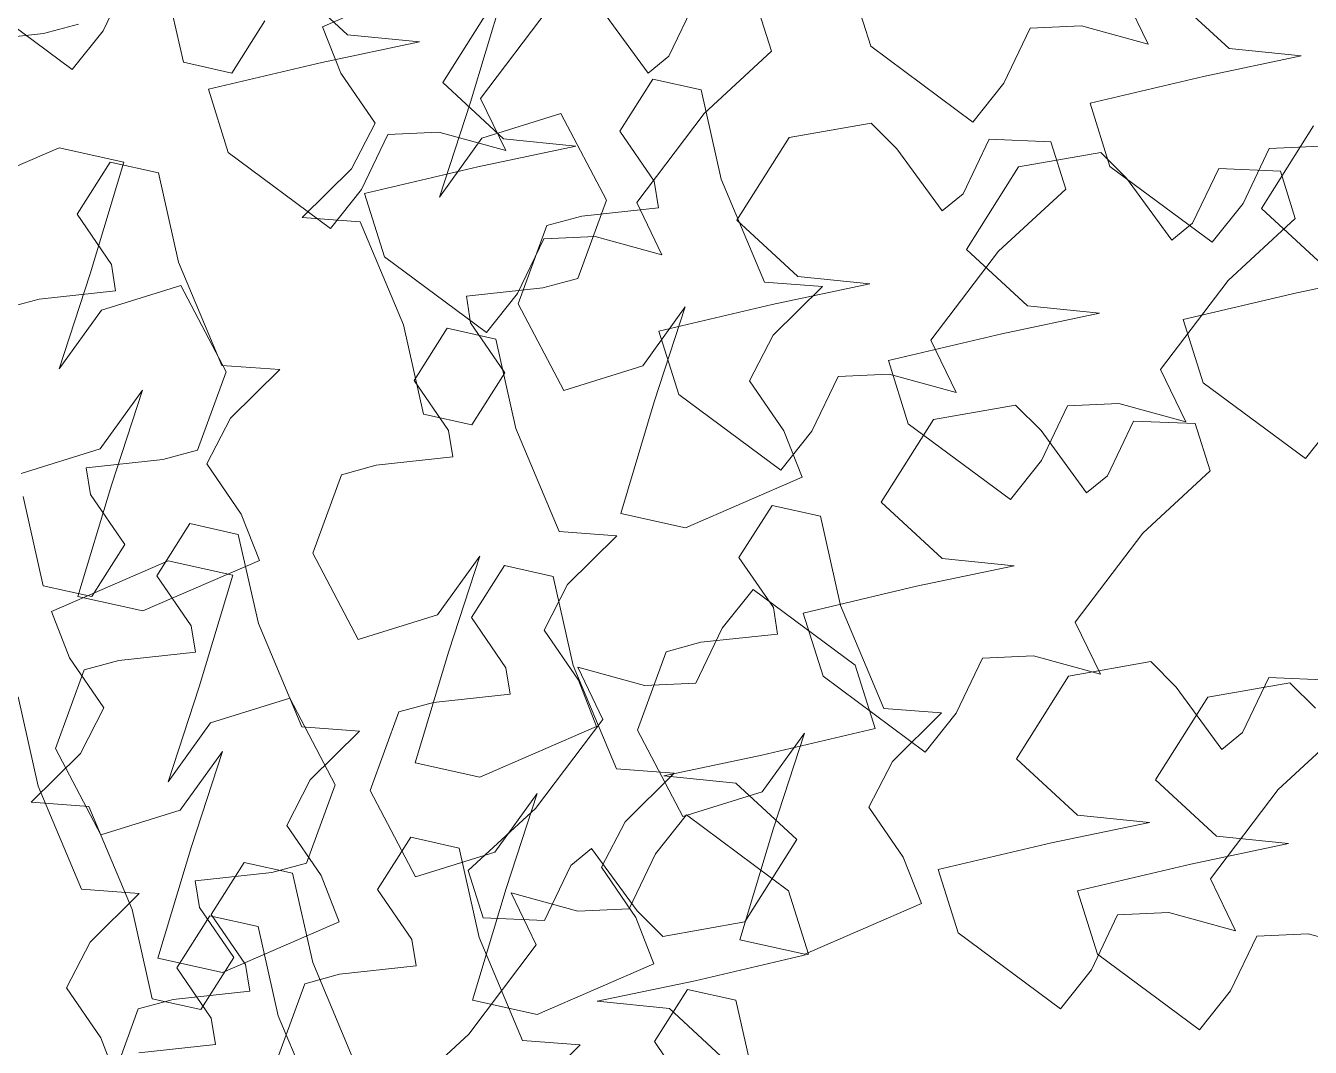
# Model space of a CAD drawing. Header units: metres. Extents: x 8 to 2416, y -346 to 476.
# Drawn here: x 215.2368 to 215.5284, y -223.9745 to -223.7427 of the extents above; entities that cross this region are included whole.
import ezdxf

# ---------------------------------------------------------------- set-up
doc = ezdxf.new("R2010")
doc.units = ezdxf.units.M
doc.layers.add('ARBOLES', color=86, linetype='Continuous', lineweight=0)
doc.layers.add('REVESTIMIENTO EXTERIOR', color=7, linetype='Continuous', lineweight=5, true_color=0xffdebd)

# ---------------------------------------------------------------- blocks, each defined once
blk = doc.blocks.new('TREES')
at = {"layer": 'ARBOLES', "color": 252, "true_color": 0x8da178}
for p, q in [((-0.09904747089135157, 0.08650191143310404), (-0.09394456433303544, 0.08260670354570576)), ((-0.1002102136818911, 0.08235492994912086), (-0.1025279802581059, 0.08619203820770394)), ((-0.1235430420485863, 0.0849183722637396), (-0.121552250959115, 0.08019181032072903)), ((-0.1291591443235119, 0.07908608111998688), (-0.1306467684343256, 0.0826180175169619)), ((-0.1110339314402445, 0.07832249025514787), (-0.1094132703320376, 0.0827310867779627)), ((-0.1094132703320376, 0.0827310867779627), (-0.1054819508103714, 0.08328323909253293)), ((-0.1054819508103714, 0.08328323909253293), (-0.1002102136818911, 0.08235492994912086)), ((-0.08834585171781173, 0.08256784808672124), (-0.09572337035782147, 0.08027555208244963)), ((-0.09394456433303544, 0.08260670354570576), (-0.08834585171781173, 0.08256784808672124)), ((-0.1354082304213931, 0.08237103706399979), (-0.1370288915295999, 0.07796244054118501)), ((-0.1508316877594049, 0.08103917971138941), (-0.1542492014677328, 0.07430606589622307)), ((-0.1385058768057325, 0.07650804098359948), (-0.1424587735746594, 0.08096819474415573)), ((-0.121552250959115, 0.08019181032072903), (-0.1131397129517742, 0.07510188510746424)), ((-0.09572337035782147, 0.08027555208244963), (-0.104258006949976, 0.07739897425535858)), ((-0.1338809824879839, 0.07382016042099382), (-0.1291591443235119, 0.07908608111998688)), ((-0.1370288915295999, 0.07796244054118501), (-0.1385058768057325, 0.07650804098359948)), ((-0.1131397129517742, 0.07510188510746424), (-0.1110339314402445, 0.07832249025514787)), ((-0.104258006949976, 0.07739897425535858), (-0.1022672158605047, 0.072672412312348)), ((-0.08688151155005491, 0.07726918016198195), (-0.09029902525838274, 0.07053606634681561)), ((-0.09012823523342728, 0.07521168876958167), (-0.08619691571176102, 0.0757638410841519)), ((-0.09174889634163413, 0.07080309224676684), (-0.09012823523342728, 0.07521168876958167)), ((-0.1542492014677328, 0.07430606589622307), (-0.1491462949094166, 0.0704108580088248)), ((-0.1384446757358767, 0.06647679466244194), (-0.1338809824879839, 0.07382016042099382)), ((-0.1209616428329646, 0.07428014572450026), (-0.1271820435208299, 0.07257213154304804)), ((-0.1188091293360843, 0.07250114657581436), (-0.1209616428329646, 0.07428014572450026)), ((-0.111758586182818, 0.07390398889565841), (-0.1133792472910248, 0.06949539237284363)), ((-0.1069971241957506, 0.07415096934862053), (-0.111758586182818, 0.07390398889565841)), ((-0.1055095000849368, 0.07061903295164551), (-0.1069971241957506, 0.07415096934862053)), ((-0.1271820435208299, 0.07257213154304804), (-0.1305995572291577, 0.0658390177278817)), ((-0.1022672158605047, 0.072672412312348), (-0.09385467785316381, 0.06758248709908321)), ((-0.1148562325671575, 0.0680409928152581), (-0.1188091293360843, 0.07250114657581436)), ((-0.1102313382494089, 0.06535311225265245), (-0.1055095000849368, 0.07061903295164551)), ((-0.09385467785316381, 0.06758248709908321), (-0.09174889634163413, 0.07080309224676684)), ((-0.09029902525838274, 0.07053606634681561), (-0.0851961187000666, 0.06664085845941733)), ((-0.1435475822941929, 0.07037200254984027), (-0.1509251009342027, 0.06807970654556866)), ((-0.1491462949094166, 0.0704108580088248), (-0.1435475822941929, 0.07037200254984027)), ((-0.1133792472910248, 0.06949539237284363), (-0.1148562325671575, 0.0680409928152581)), ((-0.1509251009342027, 0.06807970654556866), (-0.1594597375263572, 0.06520312871847761)), ((-0.07959740608484289, 0.06660200300043281), (-0.08697492472485263, 0.0643097069961612)), ((-0.1361269091596619, 0.06263968640385886), (-0.1384446757358767, 0.06647679466244194)), ((-0.1305995572291577, 0.0658390177278817), (-0.1254966506708416, 0.06194380984048342)), ((-0.1594597375263572, 0.06520312871847761), (-0.1574689464368859, 0.06047656677546703)), ((-0.1147950314973017, 0.05800974649410057), (-0.1102313382494089, 0.06535311225265245)), ((-0.08697492472485263, 0.0643097069961612), (-0.09550956131700716, 0.06143312916907015)), ((-0.1469506269180153, 0.05860724670988587), (-0.1453299658098085, 0.06301584323270071)), ((-0.1453299658098085, 0.06301584323270071), (-0.1413986462881422, 0.06356799554727094)), ((-0.1413986462881422, 0.06356799554727094), (-0.1361269091596619, 0.06263968640385886)), ((-0.1198979380556179, 0.0619049543814989), (-0.1272754566956276, 0.05961265837722729)), ((-0.1254966506708416, 0.06194380984048342), (-0.1198979380556179, 0.0619049543814989)), ((-0.09550956131700716, 0.06143312916907015), (-0.09351877022753585, 0.05670656722605957)), ((-0.1574689464368859, 0.06047656677546703), (-0.149056408429545, 0.05538664156220224)), ((-0.1272754566956276, 0.05961265837722729), (-0.1358100932877822, 0.05673608055013624)), ((-0.149056408429545, 0.05538664156220224), (-0.1469506269180153, 0.05860724670988587)), ((-0.1124772649210869, 0.05417263823551749), (-0.1147950314973017, 0.05800974649410057)), ((-0.1358100932877822, 0.05673608055013624), (-0.1338193021983108, 0.05200951860712566)), ((-0.09351877022753585, 0.05670656722605957), (-0.08510623222019498, 0.05161664201279478)), ((-0.1216803215712334, 0.05454879506435933), (-0.1177490020495672, 0.05510094737892957)), ((-0.1177490020495672, 0.05510094737892957), (-0.1124772649210869, 0.05417263823551749)), ((-0.08510623222019498, 0.05161664201279478), (-0.0830004507086653, 0.05483724716047841)), ((-0.1233009826794403, 0.0501401985415445), (-0.1216803215712334, 0.05454879506435933)), ((-0.1078101333539522, 0.05363785310971181), (-0.1140305340418175, 0.05192983892825959)), ((-0.1056576198570719, 0.05185885396102591), (-0.1078101333539522, 0.05363785310971181)), ((-0.09860707670380559, 0.05326169628086996), (-0.1002277378120124, 0.04885309975805519)), ((-0.09384561471673813, 0.05350867673383208), (-0.09860707670380559, 0.05326169628086996)), ((-0.09235799060592437, 0.04997674033685706), (-0.09384561471673813, 0.05350867673383208)), ((0.1389289382883618, 0.05272671148783681), (0.1303146647466411, 0.04798620246980992)), ((-0.1338193021983108, 0.05200951860712566), (-0.12540676419097, 0.04691959339386087)), ((-0.1140305340418175, 0.05192983892825959), (-0.1174480477501453, 0.04519672511309325)), ((-0.101704723088145, 0.04739870020046966), (-0.1056576198570719, 0.05185885396102591)), ((0.142241527726452, 0.04325800515902184), (0.1440176565483054, 0.05208750617344141)), ((0.1176561231635095, 0.0509664798954953), (0.1198556251809159, 0.04424428774300698)), ((-0.12540676419097, 0.04691959339386087), (-0.1233009826794403, 0.0501401985415445)), ((-0.09707982877039645, 0.044710819637864), (-0.09235799060592437, 0.04997674033685706)), ((-0.1002277378120124, 0.04885309975805519), (-0.101704723088145, 0.04739870020046966)), ((0.1236581838806539, 0.04376663981576651), (0.1258250235276843, 0.04801367708220186)), ((0.1303146647466411, 0.04798620246980992), (0.1320508998643293, 0.04455223961216381)), ((0.1088695902722577, 0.04544755157589708), (0.1114865054767707, 0.04642218337184131)), ((-0.1174480477501453, 0.04519672511309325), (-0.1123451411918291, 0.04130151722569497)), ((-0.1016435220182892, 0.03736745387931212), (-0.09707982877039645, 0.044710819637864)), ((0.1030305354263679, 0.04425431943574712), (0.1088695902722577, 0.04544755157589708)), ((0.1198556251809159, 0.04424428774300698), (0.1236581838806539, 0.04376663981576651)), ((0.1320508998643293, 0.04455223961216381), (0.1350585258940192, 0.04094440766012386)), ((0.1405379549791399, 0.03572273859774433), (0.142241527726452, 0.04325800515902184)), ((0.1492957633639745, 0.04302358099046508), (0.1433709611013081, 0.04055193822152423)), ((0.1534180541203167, 0.03669737039368845), (0.1492957633639745, 0.04302358099046508)), ((-0.1067464285766054, 0.04126266176671045), (-0.1141239472166152, 0.03897036576243884)), ((-0.1123451411918291, 0.04130151722569497), (-0.1067464285766054, 0.04126266176671045)), ((0.1350585258940192, 0.04094440766012386), (0.1335710440643623, 0.03726370892668202)), ((0.1433709611013081, 0.04055193822152423), (0.1405379549791399, 0.03572273859774433)), ((-0.1141239472166152, 0.03897036576243884), (-0.1226585838087697, 0.03609378793534779)), ((-0.09932575544207445, 0.03353034562072904), (-0.1016435220182892, 0.03736745387931212)), ((0.1108954575567826, 0.03676086640154835), (0.1022811840150619, 0.03202035738352146)), ((0.1159841758167262, 0.03612166108715295), (0.1108954575567826, 0.03676086640154835)), ((0.1335710440643623, 0.03726370892668202), (0.130131236199362, 0.0331624052230505)), ((-0.1226585838087697, 0.03609378793534779), (-0.1206677927192984, 0.03136722599233721)), ((0.1142080469948727, 0.02729216007273338), (0.1159841758167262, 0.03612166108715295)), ((0.1517870374475457, 0.03045633828555283), (0.1534180541203167, 0.03669737039368845)), ((-0.09554308211475632, 0.0348702597244101), (-0.1017634828026216, 0.03316224554295788)), ((-0.09339056861787604, 0.0330912605757242), (-0.09554308211475632, 0.0348702597244101)), ((-0.1101494732004278, 0.02949790592675605), (-0.108528812092221, 0.03390650244957089)), ((-0.108528812092221, 0.03390650244957089), (-0.1045974925705547, 0.03445865476414112)), ((-0.1045974925705547, 0.03445865476414112), (-0.09932575544207445, 0.03353034562072904)), ((-0.08634002546460973, 0.03449410289556826), (-0.08796068657281653, 0.03008550637275348)), ((-0.08157856347754228, 0.03474108334853038), (-0.08634002546460973, 0.03449410289556826)), ((-0.1017634828026216, 0.03316224554295788), (-0.1051809965109494, 0.02642913172779154)), ((-0.08943767184894919, 0.02863110681516795), (-0.09339056861787604, 0.0330912605757242)), ((0.130131236199362, 0.0331624052230505), (0.1346131527164733, 0.03325109582880348)), ((0.1346131527164733, 0.03325109582880348), (0.1386908473887137, 0.02562713866177291)), ((-0.1206677927192984, 0.03136722599233721), (-0.1122552547119575, 0.02627730077907242)), ((-0.08481277753120059, 0.02594322625256229), (-0.08009093936672851, 0.03120914695155536)), ((-0.08796068657281653, 0.03008550637275348), (-0.08943767184894919, 0.02863110681516795)), ((0.1491701222430327, 0.0294817064896086), (0.1517870374475457, 0.03045633828555283)), ((-0.1122552547119575, 0.02627730077907242), (-0.1101494732004278, 0.02949790592675605)), ((0.1433310673971429, 0.02828847434945864), (0.1491701222430327, 0.0294817064896086)), ((0.1438521217231984, 0.02628216780051942), (0.1433310673971429, 0.02828847434945864)), ((0.1125044742475607, 0.01975689351145588), (0.1142080469948727, 0.02729216007273338)), ((0.1212622826323953, 0.02705773590417662), (0.1153374803697289, 0.02458609313523577)), ((0.1253845733887374, 0.02073152530739999), (0.1212622826323953, 0.02705773590417662)), ((-0.1051809965109494, 0.02642913172779154), (-0.1000780899526333, 0.02253392384039327)), ((-0.08937647077909339, 0.01859986049401041), (-0.08481277753120059, 0.02594322625256229)), ((0.1468597477528884, 0.02267433584847947), (0.1438521217231984, 0.02628216780051942)), ((0.1386908473887137, 0.02562713866177291), (0.14089034940612, 0.01890494650928459)), ((0.1153374803697289, 0.02458609313523577), (0.1125044742475607, 0.01975689351145588)), ((-0.09447937733740958, 0.02249506838140874), (-0.1018568959774193, 0.02020277237713713)), ((-0.1000780899526333, 0.02253392384039327), (-0.09447937733740958, 0.02249506838140874)), ((0.1446929081058581, 0.01842729858204412), (0.1468597477528884, 0.02267433584847947)), ((-0.1018568959774193, 0.02020277237713713), (-0.1103915325695738, 0.01732619455004608)), ((0.1237535567159665, 0.01449049319926438), (0.1253845733887374, 0.02073152530739999)), ((0.14089034940612, 0.01890494650928459), (0.1446929081058581, 0.01842729858204412)), ((-0.08705870420287859, 0.01476275223542733), (-0.08937647077909339, 0.01859986049401041)), ((-0.05436310242757236, 0.01796208355945023), (-0.04926019586925623, 0.01406687567205195)), ((-0.1103915325695738, 0.01732619455004608), (-0.1084007414801025, 0.0125996326070355)), ((-0.06809925210305906, 0.01260501177094114), (-0.0664785909948522, 0.01701360829375598)), ((-0.03855857669571633, 0.01013281232566909), (-0.03399488344782353, 0.01747617808422097)), ((-0.09788242196123198, 0.01073031254145435), (-0.09626176085302512, 0.01513890906426918)), ((-0.09626176085302512, 0.01513890906426918), (-0.09233044133135887, 0.01569106137883941)), ((-0.09233044133135887, 0.01569106137883941), (-0.08705870420287859, 0.01476275223542733)), ((-0.07861757162192962, 0.0144743318365223), (-0.07020503361458874, 0.009384406623257513)), ((-0.04366148325403252, 0.01402802021306743), (-0.05103900189404226, 0.01173572420879582)), ((-0.04926019586925623, 0.01406687567205195), (-0.04366148325403252, 0.01402802021306743)), ((0.1211366415114535, 0.01351586140332015), (0.1237535567159665, 0.01449049319926438)), ((0.1152975866655637, 0.01232262926317018), (0.1211366415114535, 0.01351586140332015)), ((-0.1638898060572453, 0.01285889075693661), (-0.1660566457042757, 0.008611853490501253)), ((-0.1600872473575073, 0.01238124282969613), (-0.1638898060572453, 0.01285889075693661)), ((-0.157887745340101, 0.005659050677207816), (-0.1600872473575073, 0.01238124282969613)), ((-0.1084007414801025, 0.0125996326070355), (-0.09998820347276166, 0.007509707393770715)), ((-0.07020503361458874, 0.009384406623257513), (-0.06809925210305906, 0.01260501177094114)), ((-0.02543363681986416, 0.01285889075693661), (-0.02760047646689451, 0.008611853490501253)), ((-0.0216310781201261, 0.01238124282969613), (-0.02543363681986416, 0.01285889075693661)), ((-0.01943157610271978, 0.005659050677207816), (-0.0216310781201261, 0.01238124282969613)), ((0.1158186409916192, 0.01031632271423097), (0.1152975866655637, 0.01232262926317018)), ((-0.05103900189404226, 0.01173572420879582), (-0.05957363848619679, 0.008859146381704763)), ((-0.09998820347276166, 0.007509707393770715), (-0.09788242196123198, 0.01073031254145435)), ((-0.03624081011950153, 0.006295704067086016), (-0.03855857669571633, 0.01013281232566909)), ((0.009592084305185378, 0.01045796756021422), (0.003371683617320098, 0.008749953378761999)), ((0.01174459780206566, 0.00867896841152832), (0.009592084305185378, 0.01045796756021422)), ((0.01879514095533197, 0.01008181073137238), (0.01717447984712517, 0.005673214208557598)), ((0.02355660294239942, 0.0103287911843345), (0.01879514095533197, 0.01008181073137238)), ((0.02504422705321319, 0.006796854787359474), (0.02355660294239942, 0.0103287911843345)), ((0.1188262670213092, 0.006708490762191016), (0.1158186409916192, 0.01031632271423097)), ((0.1106573666571344, 0.009661293575484453), (0.1128568686745408, 0.002939101422996138)), ((-0.1660566457042757, 0.008611853490501253), (-0.1630490196745857, 0.005004021538461301)), ((-0.05957363848619679, 0.008859146381704763), (-0.05758284739672548, 0.004132584438694187)), ((-0.02760047646689451, 0.008611853490501253), (-0.02459285043720455, 0.005004021538461301)), ((0.003371683617320098, 0.008749953378761999), (-4.583009100772584e-05, 0.002016839563595663)), ((0.01569749457099251, 0.004218814650972069), (0.01174459780206566, 0.00867896841152832)), ((-0.04544386676964807, 0.006671860895927861), (-0.04151254724798181, 0.007224013210498093)), ((-0.04151254724798181, 0.007224013210498093), (-0.03624081011950153, 0.006295704067086016)), ((0.1675258950825224, 0.007810636858921582), (0.1654201135709928, 0.004590031711237896)), ((0.1759384330898633, 0.002720711645656737), (0.1675258950825224, 0.007810636858921582)), ((-0.1288383414662516, 0.006287142908515952), (-0.1310051811132819, 0.002040105642080597)), ((-0.1250357827665135, 0.005809494981275476), (-0.1288383414662516, 0.006287142908515952)), ((-0.04706452787785492, 0.002263264373113028), (-0.04544386676964807, 0.006671860895927861)), ((0.02032238888874111, 0.001530934088366409), (0.02504422705321319, 0.006796854787359474)), ((0.1166594273742788, 0.002461453495755661), (0.1188262670213092, 0.006708490762191016)), ((-0.1630490196745857, 0.005004021538461301), (-0.1625279653485302, 0.002997714989522088)), ((-0.1538100506678606, -0.001964906489822754), (-0.157887745340101, 0.005659050677207816)), ((-0.1228362807491072, -0.0009126971712128396), (-0.1250357827665135, 0.005809494981275476)), ((-0.02459285043720455, 0.005004021538461301), (-0.02407179611114901, 0.002997714989522088)), ((-0.01535388143047944, -0.001964906489822754), (-0.01943157610271978, 0.005659050677207816)), ((0.01717447984712517, 0.005673214208557598), (0.01569749457099251, 0.004218814650972069)), ((0.1222780505561618, 0.005776826388931761), (0.1136637770144411, 0.001036317370904871)), ((0.1273667688161054, 0.005137621074536358), (0.1222780505561618, 0.005776826388931761)), ((0.125590639994252, -0.003691879939883208), (0.1273667688161054, 0.005137621074536358)), ((-0.05758284739672548, 0.004132584438694187), (-0.0491703093893846, -0.0009573407745706031)), ((0.1654201135709928, 0.004590031711237896), (0.163799452462786, 0.0001814351884230625)), ((-0.1625279653485302, 0.002997714989522088), (-0.16836702019442, 0.001804482849372124)), ((-0.02407179611114901, 0.002997714989522088), (-0.02991085095703883, 0.001804482849372124)), ((-0.1310051811132819, 0.002040105642080597), (-0.127997555083592, -0.001567726309959355)), ((-0.06661862703045579, 0.002537744449542384), (-0.06878546667748614, -0.001709292816892971)), ((-0.06281606833071773, 0.002060096522301907), (-0.06661862703045579, 0.002537744449542384)), ((-0.06061656631331142, -0.004662095630186408), (-0.06281606833071773, 0.002060096522301907)), ((-0.0491703093893846, -0.0009573407745706031), (-0.04706452787785492, 0.002263264373113028)), ((-4.583009100772584e-05, 0.002016839563595663), (0.005057076467308408, -0.001878368323802615)), ((0.1128568686745408, 0.002939101422996138), (0.1166594273742788, 0.002461453495755661)), ((0.1779292241793346, -0.002005850297353895), (0.1759384330898633, 0.002720711645656737)), ((-0.16836702019442, 0.001804482849372124), (-0.170983935398933, 0.0008298510534278936)), ((-0.02991085095703883, 0.001804482849372124), (-0.03252776616155184, 0.0008298510534278936)), ((0.01575869564084831, -0.005812431670185469), (0.02032238888874111, 0.001530934088366409)), ((0.1136637770144411, 0.001036317370904871), (0.1154000121321292, -0.002397645486741234)), ((-0.170983935398933, 0.0008298510534278936), (-0.172614952071704, -0.005411181054707725)), ((-0.03252776616155184, 0.0008298510534278936), (-0.03415878283432278, -0.005411181054707725)), ((0.1545963958126393, 0.0005575920172649074), (0.1569141623888542, -0.00327951624131817)), ((0.1598681329411196, -0.0003707171261471687), (0.1545963958126393, 0.0005575920172649074)), ((0.163799452462786, 0.0001814351884230625), (0.1598681329411196, -0.0003707171261471687)), ((-0.06878546667748614, -0.001709292816892971), (-0.06577784064779618, -0.005317124768932924)), ((-0.01087196491336806, -0.001876215884069776), (-0.01535388143047944, -0.001964906489822754)), ((-0.01431177277836843, -0.005977519587701291), (-0.01087196491336806, -0.001876215884069776)), ((0.01065578908253212, -0.001917223782787136), (0.00327827044252238, -0.004209519787058746)), ((0.005057076467308408, -0.001878368323802615), (0.01065578908253212, -0.001917223782787136)), ((0.1154000121321292, -0.002397645486741234), (0.1184076381618192, -0.006005477438781187)), ((0.1693945875871801, -0.004882428124444838), (0.1779292241793346, -0.002005850297353895)), ((0.1238870672469399, -0.01122714650116072), (0.125590639994252, -0.003691879939883208)), ((0.1326448756317745, -0.003926304108439971), (0.1267200733691081, -0.006397946877380822)), ((0.1367671663881166, -0.0102525147052166), (0.1326448756317745, -0.003926304108439971)), ((0.1569141623888542, -0.00327951624131817), (0.1523504691409615, -0.01062288199987005)), ((-0.05653887164107108, -0.01228605279721698), (-0.06061656631331142, -0.004662095630186408)), ((-0.0241116898153142, -0.0092657488825435), (-0.02127868369314601, -0.004436549258763606)), ((-0.02127868369314601, -0.004436549258763606), (-0.02298225644045809, -0.01197181582004112)), ((0.00327827044252238, -0.004209519787058746), (-0.005256366149632152, -0.0070860976141498)), ((0.1620170689471703, -0.007174724128716448), (0.1693945875871801, -0.004882428124444838)), ((-0.06577784064779618, -0.005317124768932924), (-0.06525678632174065, -0.007323431317872137)), ((-0.03415878283432278, -0.005411181054707725), (-0.03003649207798065, -0.01173739165148435)), ((0.01807646221706311, -0.009649539928768547), (0.01575869564084831, -0.005812431670185469)), ((-0.01579925460802534, -0.009658218321143136), (-0.01431177277836843, -0.005977519587701291)), ((0.1184076381618192, -0.006005477438781187), (0.1169201563321623, -0.009686176172223032)), ((0.1267200733691081, -0.006397946877380822), (0.1238870672469399, -0.01122714650116072)), ((-0.06525678632174065, -0.007323431317872137), (-0.07109584116763046, -0.0085166634580221)), ((-0.03945037718565375, -0.007804002948285732), (-0.0416172168326841, -0.01205104021472109)), ((-0.03564781848591569, -0.008281650875526209), (-0.03945037718565375, -0.007804002948285732)), ((-0.005256366149632152, -0.0070860976141498), (-0.003265575060160841, -0.01181265955716038)), ((0.167615781562394, -0.007213579587701024), (0.1620170689471703, -0.007174724128716448)), ((0.1727186881207102, -0.0111087874750993), (0.167615781562394, -0.007213579587701024)), ((-0.07109584116763046, -0.0085166634580221), (-0.07371275637214347, -0.009491295253966331)), ((-0.03344831646850938, -0.01500384302801452), (-0.03564781848591569, -0.008281650875526209)), ((0.00887340556691657, -0.009273383099926702), (0.01280472508858282, -0.00872123078535647)), ((0.01280472508858282, -0.00872123078535647), (0.01807646221706311, -0.009649539928768547)), ((-0.03003649207798065, -0.01173739165148435), (-0.0241116898153142, -0.0092657488825435)), ((-0.01279162857833538, -0.01326605027318309), (-0.01579925460802534, -0.009658218321143136)), ((0.007252744458709715, -0.01368197962274154), (0.00887340556691657, -0.009273383099926702)), ((0.1169201563321623, -0.009686176172223032), (0.1134803484671619, -0.01378747987585455)), ((0.1351361497153457, -0.01649354681335222), (0.1367671663881166, -0.0102525147052166)), ((0.1523504691409615, -0.01062288199987005), (0.1476286309764893, -0.01588880269886317)), ((0.1640265168293349, -0.01002990745685367), (0.1619207353178053, -0.01325051260453736)), ((0.1724390548366758, -0.01511983267011852), (0.1640265168293349, -0.01002990745685367)), ((-0.003265575060160841, -0.01181265955716038), (0.005146962947180034, -0.01690258477042517)), ((0.1693011744123824, -0.01784190129026569), (0.1727186881207102, -0.0111087874750993)), ((-0.05205695512395969, -0.012197362191464), (-0.05653887164107108, -0.01228605279721698)), ((-0.05549676298896006, -0.01629866589509552), (-0.05205695512395969, -0.012197362191464)), ((-0.0416172168326841, -0.01205104021472109), (-0.03860959080299414, -0.01565887216676104)), ((-0.02298225644045809, -0.01197181582004112), (-0.0247583852623115, -0.02080131683446068)), ((-0.01105539346064721, -0.01670001313082919), (-0.01279162857833538, -0.01326605027318309)), ((0.005146962947180034, -0.01690258477042517), (0.007252744458709715, -0.01368197962274154)), ((0.1134803484671619, -0.01378747987585455), (0.1179622649842733, -0.01369878927010157)), ((0.1179622649842733, -0.01369878927010157), (0.1220399596565137, -0.02132274643713214)), ((0.1554983781825773, -0.01476516212006118), (0.15697536345871, -0.01331076256247571)), ((0.15697536345871, -0.01331076256247571), (0.1609282602276368, -0.0177709163230319)), ((0.1619207353178053, -0.01325051260453736), (0.1603000742095985, -0.01765910912735219)), ((-0.06529668002590583, -0.01958689518993773), (-0.06246367390373764, -0.01475769556615783)), ((-0.06246367390373764, -0.01475769556615783), (-0.06416724665104973, -0.02229296212743534)), ((0.1538777170743705, -0.01917375864287602), (0.1554983781825773, -0.01476516212006118)), ((-0.03860959080299414, -0.01565887216676104), (-0.03808853647693861, -0.01766517871570025)), ((-0.02937062179626904, -0.02262780019504509), (-0.03344831646850938, -0.01500384302801452)), ((0.1476286309764893, -0.01588880269886317), (0.1491162550873031, -0.01942073909583814)), ((0.1744298459261471, -0.01984639461312915), (0.1724390548366758, -0.01511983267011852)), ((-0.05698424481861697, -0.01997936462853736), (-0.05549676298896006, -0.01629866589509552)), ((-0.01966966700236794, -0.02144052214885608), (-0.01105539346064721, -0.01670001313082919)), ((0.1325192345108327, -0.01746817860929645), (0.1351361497153457, -0.01649354681335222)), ((-0.03808853647693861, -0.01766517871570025), (-0.04392759132282842, -0.01885841085585022)), ((0.1266801796649429, -0.01866141074944641), (0.1325192345108327, -0.01746817860929645)), ((0.1510970175594518, -0.01728295229851035), (0.1534147841356667, -0.02112006055709342)), ((0.1563687546879321, -0.01821126144192242), (0.1510970175594518, -0.01728295229851035)), ((0.1603000742095985, -0.01765910912735219), (0.1563687546879321, -0.01821126144192242)), ((0.1609282602276368, -0.0177709163230319), (0.1630807737245171, -0.0195499154717178)), ((0.1630807737245171, -0.0195499154717178), (0.1693011744123824, -0.01784190129026569)), ((-0.04392759132282842, -0.01885841085585022), (-0.04654450652734143, -0.01983304265179445)), ((0.1272012339909984, -0.02066771729838562), (0.1266801796649429, -0.01866141074944641)), ((-0.07122148228857228, -0.02205853795887858), (-0.06529668002590583, -0.01958689518993773)), ((-0.04654450652734143, -0.01983304265179445), (-0.04817552320011237, -0.02607407475993007)), ((-0.0131665855806683, -0.01907279941564033), (-0.01533342522769865, -0.02331983668207568)), ((-0.009364026880930243, -0.01955044734288081), (-0.0131665855806683, -0.01907279941564033)), ((-0.007164524863523924, -0.02627263949536912), (-0.009364026880930243, -0.01955044734288081)), ((0.1491162550873031, -0.01942073909583814), (0.1538777170743705, -0.01917375864287602)), ((0.1658952093339926, -0.02272297244022009), (0.1744298459261471, -0.01984639461312915)), ((-0.05397661878892701, -0.02358719658057731), (-0.05698424481861697, -0.01997936462853736)), ((-0.0247583852623115, -0.02080131683446068), (-0.01966966700236794, -0.02144052214885608)), ((0.1302088600206884, -0.02427554925042558), (0.1272012339909984, -0.02066771729838562)), ((0.1220399596565137, -0.02132274643713214), (0.12423946167392, -0.02804493858962046)), ((0.1534147841356667, -0.02112006055709342), (0.148851090887774, -0.0284634263156453)), ((-0.06416724665104973, -0.02229296212743534), (-0.06594337547290313, -0.03112246314185491)), ((-0.02488870527915765, -0.02253910958929212), (-0.02937062179626904, -0.02262780019504509)), ((-0.02832851314415802, -0.02664041329292363), (-0.02488870527915765, -0.02253910958929212)), ((0.1585176906939828, -0.0250152684444917), (0.1658952093339926, -0.02272297244022009)), ((-0.05224038367123884, -0.02702115943822342), (-0.05397661878892701, -0.02358719658057731)), ((-0.01533342522769865, -0.02331983668207568), (-0.01232579919800869, -0.02692766863411564)), ((-0.05785095404444746, -0.02469689710410064), (-0.06001779369147781, -0.028943934370536)), ((-0.0540483953447094, -0.02517454503134112), (-0.05785095404444746, -0.02469689710410064)), ((0.128042020373658, -0.02852258651686093), (0.1302088600206884, -0.02427554925042558)), ((-0.05184889332730308, -0.03189673718382943), (-0.0540483953447094, -0.02517454503134112)), ((-0.03812843018110379, -0.02992864258776584), (-0.0352954240589356, -0.02509944296398595)), ((-0.0352954240589356, -0.02509944296398595), (-0.03699899680624769, -0.03263470952526346)), ((-0.03331685156605579, -0.02564454726406099), (-0.03548369121308614, -0.02989158453049634)), ((-0.02951429286631774, -0.02612219519130146), (-0.03331685156605579, -0.02564454726406099)), ((0.1641164033092065, -0.02505412390347628), (0.1585176906939828, -0.0250152684444917)), ((0.1692193098675227, -0.02894933179087456), (0.1641164033092065, -0.02505412390347628)), ((-0.04817552320011237, -0.02607407475993007), (-0.04405323244377024, -0.03240028535670669)), ((-0.02981599497381493, -0.03032111202636548), (-0.02832851314415802, -0.02664041329292363)), ((-0.02731479084891142, -0.03284438734378978), (-0.02951429286631774, -0.02612219519130146)), ((-0.003086830191283585, -0.03389659666239969), (-0.007164524863523924, -0.02627263949536912)), ((-0.06085465721295957, -0.03176166845625031), (-0.05224038367123884, -0.02702115943822342)), ((-0.01232579919800869, -0.02692766863411564), (-0.01180474487195315, -0.02893397518305485)), ((0.12423946167392, -0.02804493858962046), (0.128042020373658, -0.02852258651686093)), ((0.148851090887774, -0.0284634263156453), (0.1441292527233018, -0.03372934701463842)), ((-0.06001779369147781, -0.028943934370536), (-0.05701016766178785, -0.03255176632257595)), ((-0.01180474487195315, -0.02893397518305485), (-0.01764379971784297, -0.03012720732320481)), ((0.02799266116397914, -0.02897251953030983), (0.02177226047611386, -0.03068053371176205)), ((0.03014517466085942, -0.03075151867899573), (0.02799266116397914, -0.02897251953030983)), ((-0.04405323244377024, -0.03240028535670669), (-0.03812843018110379, -0.02992864258776584)), ((-0.03548369121308614, -0.02989158453049634), (-0.03247606518339619, -0.03349941648253629)), ((-0.02680836894412497, -0.03392894397840543), (-0.02981599497381493, -0.03032111202636548)), ((-0.01764379971784297, -0.03012720732320481), (-0.02026071492235598, -0.03110183911914904)), ((0.02177226047611386, -0.03068053371176205), (0.01835474676778603, -0.03741364752692838)), ((-0.06594337547290313, -0.03112246314185491), (-0.06085465721295957, -0.03176166845625031)), ((-0.02026071492235598, -0.03110183911914904), (-0.02189173159512692, -0.03734287122728466)), ((-0.05701016766178785, -0.03255176632257595), (-0.05648911333573231, -0.03455807287151516)), ((-0.04777119865506274, -0.03952069435086), (-0.05184889332730308, -0.03189673718382943)), ((-0.03699899680624769, -0.03263470952526346), (-0.03877512562810109, -0.04146421053968302)), ((-0.03247606518339619, -0.03349941648253629), (-0.03195501085734065, -0.03550572303147551)), ((-0.02323709617667108, -0.04046834451082035), (-0.02731479084891142, -0.03284438734378978)), ((-0.05648911333573231, -0.03455807287151516), (-0.06232816818162212, -0.03575130501166512)), ((-0.0250721338264368, -0.03736290683605153), (-0.02680836894412497, -0.03392894397840543)), ((0.001395086325827799, -0.03380790605664671), (-0.003086830191283585, -0.03389659666239969)), ((-0.002044721539172567, -0.03790920976027823), (0.001395086325827799, -0.03380790605664671)), ((-0.06232816818162212, -0.03575130501166512), (-0.06494508338613514, -0.03672593680760936)), ((-0.03195501085734065, -0.03550572303147551), (-0.03779406570323046, -0.03669895517162547)), ((-0.06494508338613514, -0.03672593680760936), (-0.06657610005890607, -0.04296696891574497)), ((-0.03779406570323046, -0.03669895517162547), (-0.04041098090774348, -0.0376735869675697)), ((-0.01184463857611834, -0.04119743905512044), (-0.009011632453950147, -0.03636823943134054)), ((-0.009011632453950147, -0.03636823943134054), (-0.01071520520126223, -0.04390350599261805)), ((-0.04041098090774348, -0.0376735869675697), (-0.04204199758051441, -0.04391461907570532)), ((-0.03368640736815753, -0.04210341585407842), (-0.0250721338264368, -0.03736290683605153)), ((-0.02189173159512692, -0.03734287122728466), (-0.01776944083878479, -0.04366908182406129)), ((0.01835474676778603, -0.03741364752692838), (0.02345765332610217, -0.04130885541432666)), ((-0.003532203368829478, -0.04158990849372007), (-0.002044721539172567, -0.03790920976027823)), ((-0.06763455017272596, -0.04598788304063112), (-0.06983405219013228, -0.0392656908881428)), ((-0.04328928213795136, -0.03943200374510702), (-0.04777119865506274, -0.03952069435086)), ((-0.04672909000295172, -0.04353330744873854), (-0.04328928213795136, -0.03943200374510702)), ((-0.0187551796595597, -0.04037965390506737), (-0.02323709617667108, -0.04046834451082035)), ((-0.02219498752456006, -0.04448095760869888), (-0.0187551796595597, -0.04037965390506737)), ((-0.03877512562810109, -0.04146421053968302), (-0.03368640736815753, -0.04210341585407842)), ((-0.01776944083878479, -0.04366908182406129), (-0.01184463857611834, -0.04119743905512044)), ((-0.0005245773391395203, -0.04519774044576003), (-0.003532203368829478, -0.04158990849372007)), ((0.02905636594132588, -0.04134771087331118), (0.02167884730131614, -0.04364000687758279)), ((0.02345765332610217, -0.04130885541432666), (0.02905636594132588, -0.04134771087331118)), ((-0.05652900703989749, -0.04682153674358075), (-0.0536960009177293, -0.04199233711980085)), ((-0.0536960009177293, -0.04199233711980085), (-0.05539957366504139, -0.04952760368107836)), ((-0.06657610005890607, -0.04296696891574497), (-0.06245380930256395, -0.0492931795125216)), ((-0.04821657183260863, -0.04721400618218038), (-0.04672909000295172, -0.04353330744873854)), ((-0.03199490456150583, -0.04776918690354109), (-0.02916189843933764, -0.0429399872797612)), ((-0.02916189843933764, -0.0429399872797612), (-0.03086547118664973, -0.05047525384103871)), ((0.02167884730131614, -0.04364000687758279), (0.01314421070916161, -0.04651658470467385)), ((-0.04204199758051441, -0.04391461907570532), (-0.03791970682417228, -0.05024082967248195)), ((-0.02368246935421697, -0.04816165634214073), (-0.02219498752456006, -0.04448095760869888)), ((-0.01071520520126223, -0.04390350599261805), (-0.01249133402311564, -0.05273300700703762)), ((0.001211657778548647, -0.04863170330340613), (-0.0005245773391395203, -0.04519774044576003)), ((-0.06355685550048562, -0.05361184020766169), (-0.06763455017272596, -0.04598788304063112)), ((0.01314421070916161, -0.04651658470467385), (0.01513500179863292, -0.05124314664768442)), ((-0.06245380930256395, -0.0492931795125216), (-0.05652900703989749, -0.04682153674358075)), ((-0.04520894580291868, -0.05082183813422034), (-0.04821657183260863, -0.04721400618218038)), ((-0.0385851462988766, -0.04723449003880978), (-0.04075198594590695, -0.05148152730524513)), ((-0.03478258759913855, -0.04771213796605026), (-0.0385851462988766, -0.04723449003880978)), ((-0.03791970682417228, -0.05024082967248195), (-0.03199490456150583, -0.04776918690354109)), ((-0.03258308558173223, -0.05443433011853857), (-0.03478258759913855, -0.04771213796605026)), ((-0.02067484332452701, -0.05176948829418068), (-0.02368246935421697, -0.04816165634214073)), ((-0.007402615763172082, -0.05337221232143302), (0.001211657778548647, -0.04863170330340613)), ((0.02727398242571033, -0.04870387019045075), (0.03120530194737658, -0.04815171787588052)), ((0.03120530194737658, -0.04815171787588052), (0.03647703907585687, -0.04908002701929259)), ((-0.05539957366504139, -0.04952760368107836), (-0.0571757024868948, -0.05835710469549793)), ((0.02565332131750347, -0.05311246671326558), (0.02727398242571033, -0.04870387019045075)), ((-0.03086547118664973, -0.05047525384103871), (-0.03264160000850314, -0.05930475485545827)), ((-0.04347271068523051, -0.05425580099186644), (-0.04520894580291868, -0.05082183813422034)), ((-0.04075198594590695, -0.05148152730524513), (-0.037744359916217, -0.05508935925728509)), ((0.01513500179863292, -0.05124314664768442), (0.02354753980597379, -0.05633307186094921)), ((-0.01893860820683885, -0.05520345115182679), (-0.02067484332452701, -0.05176948829418068)), ((-0.05907493898337424, -0.05352314960190871), (-0.06355685550048562, -0.05361184020766169)), ((-0.0625147468483746, -0.05762445330554022), (-0.05907493898337424, -0.05352314960190871)), ((-0.01249133402311564, -0.05273300700703762), (-0.007402615763172082, -0.05337221232143302)), ((0.02354753980597379, -0.05633307186094921), (0.02565332131750347, -0.05311246671326558)), ((-0.05208698422695124, -0.05899631000989333), (-0.04347271068523051, -0.05425580099186644)), ((-0.02850539090949189, -0.06205828728556914), (-0.03258308558173223, -0.05443433011853857)), ((-0.05348634490448279, -0.05473328695675687), (-0.05565318455151314, -0.05898032422319223)), ((-0.04968378620474473, -0.05521093488399735), (-0.05348634490448279, -0.05473328695675687)), ((-0.04748428418733841, -0.06193312703648567), (-0.04968378620474473, -0.05521093488399735)), ((-0.037744359916217, -0.05508935925728509), (-0.03722330559016146, -0.0570956658062243)), ((-0.02755288174855958, -0.05994396016985368), (-0.01893860820683885, -0.05520345115182679)), ((-0.03722330559016146, -0.0570956658062243), (-0.04306236043605127, -0.05828889794637426)), ((-0.06400222867803151, -0.06130515203898207), (-0.0625147468483746, -0.05762445330554022)), ((-0.0571757024868948, -0.05835710469549793), (-0.05208698422695124, -0.05899631000989333)), ((-0.04306236043605127, -0.05828889794637426), (-0.04567927564056429, -0.05926352974231849)), ((-0.05565318455151314, -0.05898032422319223), (-0.05264555852182318, -0.06258815617523218)), ((-0.04567927564056429, -0.05926352974231849), (-0.04731029231333522, -0.06550456185045411)), ((-0.03264160000850314, -0.05930475485545827), (-0.02755288174855958, -0.05994396016985368)), ((-0.06099460264834156, -0.06491298399102202), (-0.06400222867803151, -0.06130515203898207)), ((-0.04340658951509807, -0.06955708420351624), (-0.04748428418733841, -0.06193312703648567)), ((-0.02402347439238051, -0.06196959667981616), (-0.02850539090949189, -0.06205828728556914)), ((-0.02746328225738087, -0.06607090038344768), (-0.02402347439238051, -0.06196959667981616)), ((-0.05264555852182318, -0.06258815617523218), (-0.05212450419576764, -0.0645944627241714)), ((-0.05925836753065339, -0.06834694684866813), (-0.06099460264834156, -0.06491298399102202)), ((-0.05212450419576764, -0.0645944627241714), (-0.05796355904165745, -0.06578769486432136))]:
    blk.add_line(p, q, dxfattribs=at)
blk = doc.blocks.new('PL MUEBLES 2N NASAS 09')
at = {"layer": 'ARBOLES', "xscale": 2.935254890295517, "yscale": 2.935254890295517, "zscale": 2.935254890295517, "rotation": 354.6252016265699}
for p in [(215.399935015324, 57.942201980948), (214.8601859541009, 57.89425881262824), (215.7117946257563, 57.72645282056138)]:
    blk.add_blockref('TREES', p, dxfattribs=at)

msp = doc.modelspace()

# ---------------------------------------------------------------- block references
at = {"layer": 'REVESTIMIENTO EXTERIOR', "color": 30, "true_color": 0xf8991e}
msp.add_blockref('PL MUEBLES 2N NASAS 09', (0.05000000000003979, -281.7416134529716), dxfattribs=at)

doc.saveas('drawing.dxf')
